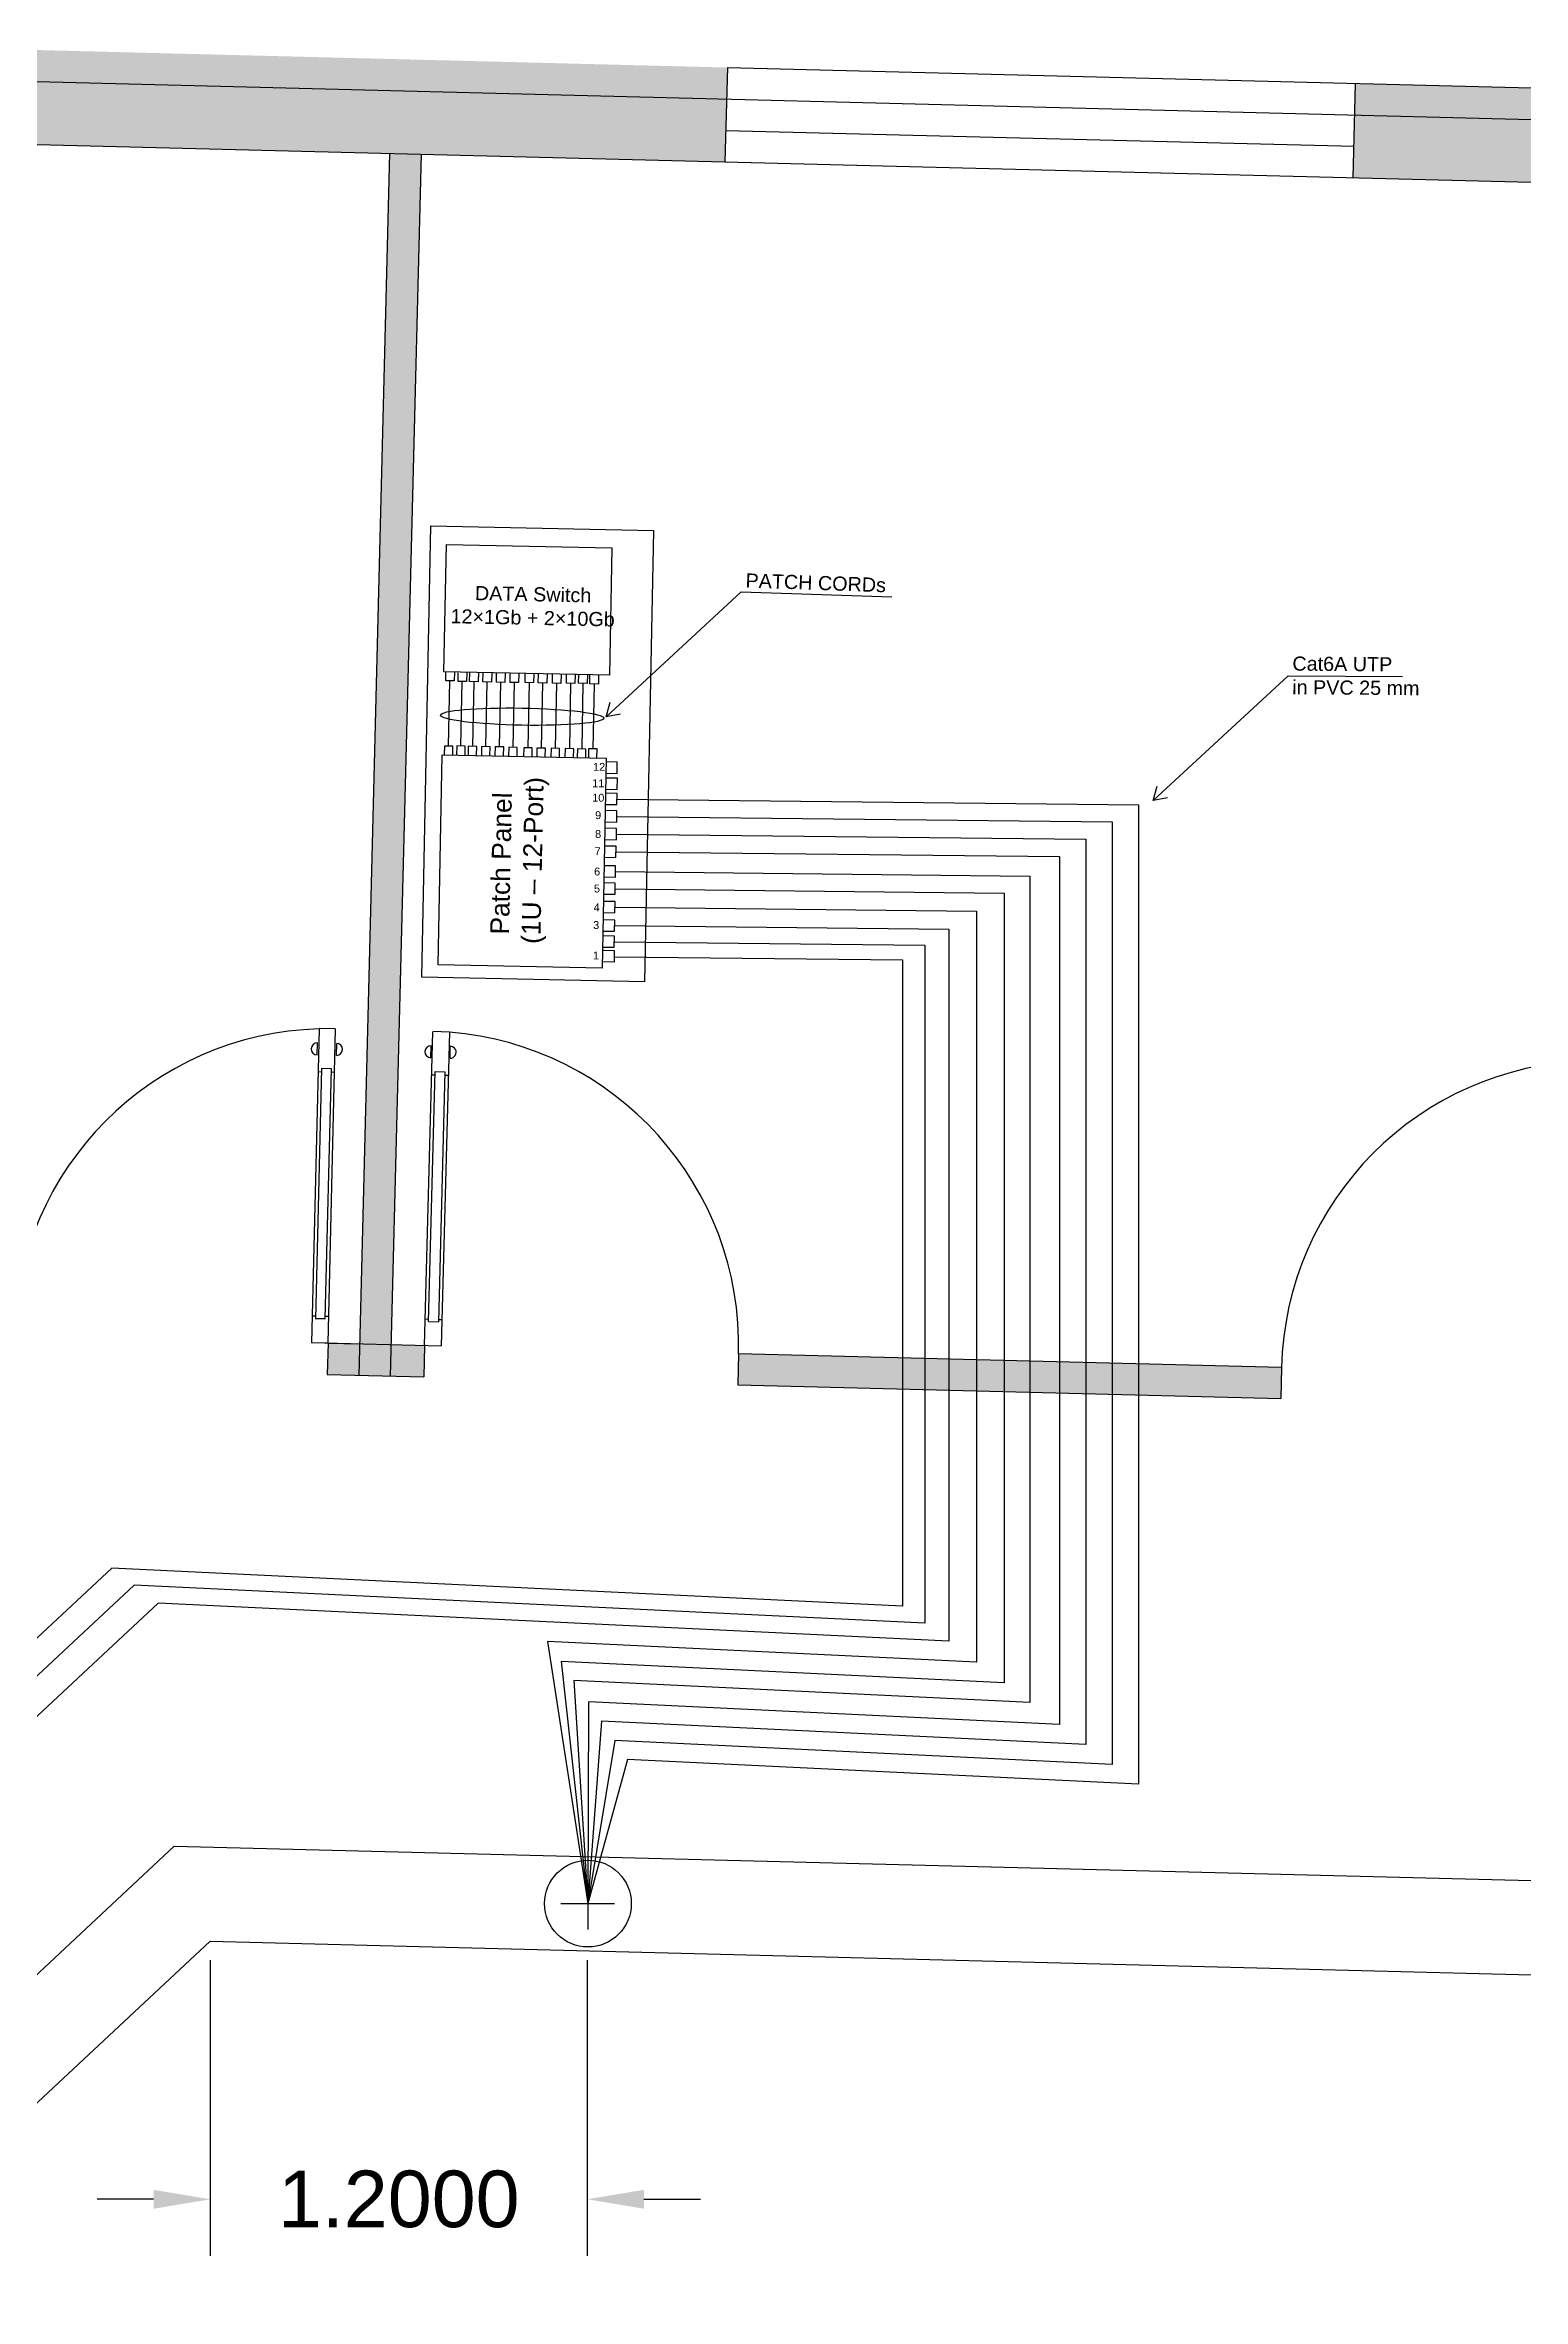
# Model space of a CAD drawing. Header units: metres. Extents: x -98 to 909, y -67 to 255.
# Drawn here: x 236.66 to 241.36, y 210.04 to 217.21 of the extents above; entities that cross this region are included whole.
import ezdxf

# ---------------------------------------------------------------- set-up
doc = ezdxf.new("R2010")
doc.units = ezdxf.units.M
doc.header["$MEASUREMENT"] = 0
doc.linetypes.add('ACAD_ISO06W100', pattern=[36, 24, -3, 0, -3, 0, -3, 0, -3])
doc.linetypes.add('BORDER2', pattern=[0.875, 0.25, -0.125, 0.25, -0.125, 0, -0.125])
for name, color, linetype in [('bo', 7, 'Continuous'), ('Data', 140, 'Continuous'), ('Data Cables', 140, 'Continuous'), ('تكييف', 50, 'Continuous'), ('خط الحرائق', 30, 'BORDER2')]:
    doc.layers.add(name, color=color, linetype=linetype)
doc.styles.get("Standard").update_dxf_attribs({"font": 'arial.ttf'})
doc.dimstyles.get("Standard").update_dxf_attribs({"dimtxt": 0.18, "dimasz": 0.18, "dimexe": 0.18, "dimexo": 0.0625, "dimgap": 0.09, "dimtad": 0, "dimtih": 1, "dimtoh": 1, "dimdec": 4, "dimzin": 0, "dimdsep": 46, "dimtxsty": 'Standard', "dimcen": 0.09, "dimadec": 0, "dimazin": 0, "dimtfac": 1, "dimtdec": 4, "dimtofl": 0, "dimtmove": 0, "dimatfit": 3, "dimfxl": 1, "dimtolj": 1, "dimtzin": 0, "dimarcsym": 0})

# ---------------------------------------------------------------- blocks, each defined once
blk = doc.blocks.new('*D53')
at = {"layer": 'Defpoints', "color": 0, "transparency": 16777216}
for p in [(237.1841, 211.1823), (238.3841, 211.1823), (238.3841, 210.3597)]:
    blk.add_point(p, dxfattribs=at)
at = {"layer": 'تكييف', "color": 0, "lineweight": -2, "transparency": 16777216}
for p, q in [((237.1841, 211.1198), (237.1841, 210.1797)), ((238.3841, 211.1198), (238.3841, 210.1797)), ((237.0041, 210.3597), (236.8241, 210.3597)), ((238.5641, 210.3597), (238.7441, 210.3597))]:
    blk.add_line(p, q, dxfattribs=at)
at = {"layer": 'تكييف', "color": 0, "transparency": 16777216}
for points in [[(237.0041, 210.3897), (237.0041, 210.3297), (237.1841, 210.3597)], [(238.5641, 210.3897), (238.5641, 210.3297), (238.3841, 210.3597)]]:
    blk.add_solid(points, dxfattribs=at)
at = {"layer": 'تكييف', "color": 0, "transparency": 16777216, "insert": (237.7841, 210.3597), "char_height": 0.18, "attachment_point": 5}
blk.add_mtext('\\A1;1.2000', dxfattribs=at)

msp = doc.modelspace()

# ---------------------------------------------------------------- hatches: boundary and pattern name
at = {"layer": 'bo'}
h = msp.add_hatch(color=256, dxfattribs=at)
h.paths.add_polyline_path([(235.20373, 209.33412), (235.00282, 209.54949), (233.35762, 208.01268), (233.55763, 207.79957)])
h.paths.add_polyline_path([(234.49891, 211.14529), (234.43055, 211.21828), (233.79212, 210.62029), (233.8603, 210.54715)])
h.paths.add_polyline_path([(235.31109, 211.90601), (235.24602, 211.97548), (235.24276, 211.97903), (235.01891, 211.76936), (235.08727, 211.69638)])
h.paths.add_polyline_path([(232.57247, 214.67384), (232.49933, 214.60565), (235.0919, 211.83772), (235.16488, 211.90608)])
h.paths.add_polyline_path([(231.61672, 213.78286), (231.41215, 214.00229), (230.99865, 213.61682), (231.20322, 213.39738)])
h.paths.add_polyline_path([(232.97618, 215.0502), (232.77161, 215.26963), (231.86496, 214.42442), (232.06953, 214.20499)])
h.paths.add_polyline_path([(234.3588, 216.33912), (234.15423, 216.55856), (233.22443, 215.69176), (233.429, 215.47232)])
edge = h.paths.add_edge_path()
edge.add_line((236.49007, 213.0103), (236.5569, 213.00861))
edge.add_line((236.5569, 213.00861), (236.55943, 213.10857))
edge.add_line((236.55943, 213.10857), (236.45163, 213.1113))
edge.add_line((236.45163, 213.1113), (235.82705, 212.5263))
edge.add_arc((235.24602, 211.97548), 0.80062, 42.601962, 43.470949, ccw=False)
edge.add_line((235.83534, 212.51742), (235.8954, 212.4533))
edge.add_line((235.8954, 212.4533), (236.49007, 213.0103))
h.paths.add_polyline_path([(238.8298, 217.14058), (236.00788, 217.21203), (236.00028, 216.91212), (238.8222, 216.84068)])
h = msp.add_hatch(color=256, dxfattribs=at)
h.paths.add_polyline_path([(237.85492, 216.86517), (237.75496, 216.8677), (237.65908, 213.08073), (237.75904, 213.0782)])
h.paths.add_polyline_path([(237.86589, 213.0755), (237.75904, 213.0782), (237.75651, 212.97823), (237.86336, 212.97553)])
h.paths.add_polyline_path([(237.75904, 213.0782), (237.65908, 213.08073), (237.65654, 212.98076), (237.75651, 212.97823)])
h.paths.add_polyline_path([(237.65908, 213.08073), (237.5591, 213.08315), (237.55658, 212.9833), (237.65654, 212.98076)])
h.paths.add_polyline_path([(240.59331, 213.00644), (238.86557, 213.05019), (238.86304, 212.95022), (240.59078, 212.90647)])
h.paths.add_polyline_path([(241.89749, 212.97342), (241.69296, 212.9786), (241.59299, 212.98102), (241.59057, 212.88116), (241.89496, 212.87345)])
h.paths.add_polyline_path([(241.80559, 213.476), (241.70309, 213.37846), (241.69296, 212.9786), (241.79293, 212.97607)])
h.paths.add_polyline_path([(241.88881, 216.76303), (241.78884, 216.76556), (241.70309, 213.37846), (241.80559, 213.476)])
h.paths.add_polyline_path([(242.86577, 217.03839), (240.82916, 217.08996), (240.82156, 216.79005), (242.85818, 216.73849)])
h.paths.add_polyline_path([(245.47957, 216.97222), (244.86513, 216.98777), (244.85754, 216.68787), (245.17239, 216.6799)])
h.paths.add_polyline_path([(246.16471, 216.95487), (245.47957, 216.97222), (245.17239, 216.6799), (245.85722, 216.66256), (245.74838, 212.36394), (246.04828, 212.35634), (246.05082, 212.45631)])
h.paths.add_polyline_path([(246.02297, 211.35666), (245.72307, 211.36426), (245.72054, 211.26429), (244.52175, 211.29464), (244.51416, 210.99474), (246.01285, 210.95679)])

# ---------------------------------------------------------------- linework, layer by layer
for p, q in [((234.9242, 217.13943), (244.99402, 216.88448)), ((238.8298, 217.14058), (238.8222, 216.84068)), ((238.8298, 217.14058), (244.86513, 216.98777)), ((240.82156, 216.79005), (240.82916, 217.08996)), ((235.00061, 216.93743), (245.85722, 216.66256)), ((238.82474, 216.94064), (240.82409, 216.89002)), ((237.75496, 216.8677), (237.65654, 212.98076)), ((237.85492, 216.86517), (237.75651, 212.97823)), ((237.53049, 214.08274), (237.50633, 213.08443)), ((237.5833, 214.08286), (237.53045, 214.08414)), ((237.5591, 213.08315), (237.58327, 214.08147)), ((237.89231, 214.07504), (237.94516, 214.07364)), ((237.52416, 213.99995), (237.52508, 214.03809)), ((237.58559, 213.99847), (237.58651, 214.03661)), ((237.86589, 213.07539), (237.89227, 214.07364)), ((237.88576, 213.99087), (237.88676, 214.02901)), ((237.94504, 214.07225), (237.91866, 213.07399)), ((237.94718, 213.98924), (237.94819, 214.02738)), ((237.53799, 213.95632), (237.51874, 213.16073)), ((237.53773, 213.94527), (237.52717, 213.94553)), ((237.56966, 213.95555), (237.53799, 213.95632)), ((237.5504, 213.15997), (237.56966, 213.95555)), ((237.57995, 213.94425), (237.56939, 213.9445)), ((237.87846, 213.15166), (237.89949, 213.9472)), ((237.88865, 213.93643), (237.8992, 213.93615)), ((237.89949, 213.9472), (237.93116, 213.94636)), ((237.93116, 213.94636), (237.91013, 213.15082)), ((237.93086, 213.93532), (237.94142, 213.93504)), ((237.51893, 213.16862), (237.50837, 213.16887)), ((237.5504, 213.15997), (237.51874, 213.16073)), ((237.56115, 213.16759), (237.55059, 213.16785)), ((237.86812, 213.15982), (237.87867, 213.15954)), ((237.87846, 213.15166), (237.91013, 213.15082)), ((237.91034, 213.15871), (237.92089, 213.15843)), ((237.50633, 213.0846), (237.91866, 213.07416)), ((237.5591, 213.08315), (237.50633, 213.08443)), ((237.5591, 213.08315), (237.55658, 212.9833)), ((237.5591, 213.08315), (237.65908, 213.08073)), ((237.86589, 213.0755), (237.86336, 212.97553)), ((238.86557, 213.05019), (238.86304, 212.95022)), ((238.86557, 213.05019), (240.59331, 213.00644)), ((240.59328, 213.00522), (240.59078, 212.90647)), ((237.55658, 212.9833), (237.86336, 212.97553)), ((238.86304, 212.95022), (240.59078, 212.90647)), ((233.35762, 208.01268), (237.06922, 211.48333)), ((237.06922, 211.48333), (245.72054, 211.26429)), ((233.55763, 207.79957), (237.18414, 211.18032)), ((237.18414, 211.18032), (246.76261, 210.93781))]:
    msp.add_line(p, q, dxfattribs=at)
for centre, radius, start, end in [((237.5591, 213.08315), 1, 91.639501, 178.613384), ((237.52462, 214.01902), 0.01908, 88.613384, 268.613384), ((237.58605, 214.01754), 0.01908, 268.613384, 88.613384), ((237.88626, 214.00994), 0.01908, 88.485917, 268.485917), ((237.86589, 213.07539), 1, 358.485917, 85.4598), ((237.94768, 214.00831), 0.01908, 268.485917, 88.485917), ((241.59299, 212.98102), 1, 91.639501, 178.613384)]:
    msp.add_arc(centre, radius, start, end, dxfattribs=at)
at = {"layer": 'Data'}
for p, q in [((237.93353, 215.18987), (237.93402, 215.2173)), ((237.96067, 215.18922), (237.93353, 215.18987)), ((237.9613, 215.21771), (237.96067, 215.18922)), ((237.97273, 215.18791), (237.97323, 215.21535)), ((237.99988, 215.18727), (237.97273, 215.18791)), ((238.00051, 215.21575), (237.99988, 215.18727)), ((238.00957, 215.18739), (238.01007, 215.21482)), ((238.03672, 215.18674), (238.00957, 215.18739)), ((238.03735, 215.21523), (238.03672, 215.18674)), ((238.05201, 215.18621), (238.0525, 215.21364)), ((238.07915, 215.18556), (238.05201, 215.18621)), ((238.07978, 215.21405), (238.07915, 215.18556)), ((238.095, 215.18525), (238.0955, 215.21269)), ((238.12215, 215.18461), (238.095, 215.18525)), ((238.12278, 215.21309), (238.12215, 215.18461)), ((238.13808, 215.18493), (238.13858, 215.21237)), ((238.16523, 215.18429), (238.13808, 215.18493)), ((238.16586, 215.21277), (238.16523, 215.18429)), ((238.18613, 215.18422), (238.18662, 215.21166)), ((238.21327, 215.18358), (238.18613, 215.18422)), ((238.2139, 215.21206), (238.21327, 215.18358)), ((238.22804, 215.18337), (238.22854, 215.21081)), ((238.25519, 215.18273), (238.22804, 215.18337)), ((238.25582, 215.21121), (238.25519, 215.18273)), ((238.27295, 215.1822), (238.27344, 215.20964)), ((238.30009, 215.18155), (238.27295, 215.1822)), ((238.30072, 215.21004), (238.30009, 215.18155)), ((238.31745, 215.18241), (238.31795, 215.20984)), ((238.3446, 215.18176), (238.31745, 215.18241)), ((238.34523, 215.21024), (238.3446, 215.18176)), ((238.35654, 215.18194), (238.35703, 215.20938)), ((238.38368, 215.1813), (238.35654, 215.18194)), ((238.38431, 215.20978), (238.38368, 215.1813)), ((238.39202, 215.18001), (238.39252, 215.20744)), ((238.41917, 215.17936), (238.39202, 215.18001)), ((238.4198, 215.20784), (238.41917, 215.17936)), ((237.9293, 214.98238), (237.92859, 214.95494)), ((237.95644, 214.98184), (237.9293, 214.98238)), ((237.95583, 214.95335), (237.95644, 214.98184)), ((237.96855, 214.98262), (237.96785, 214.95519)), ((237.9957, 214.98208), (237.96855, 214.98262)), ((237.99509, 214.9536), (237.9957, 214.98208)), ((238.00538, 214.98154), (238.00468, 214.95411)), ((238.03253, 214.981), (238.00538, 214.98154)), ((238.03192, 214.95252), (238.03253, 214.981)), ((238.04782, 214.98087), (238.04712, 214.95344)), ((238.07497, 214.98033), (238.04782, 214.98087)), ((238.07436, 214.95185), (238.07497, 214.98033)), ((238.09082, 214.97995), (238.09012, 214.95252)), ((238.11797, 214.97942), (238.09082, 214.97995)), ((238.11736, 214.95093), (238.11797, 214.97942)), ((238.13387, 214.9784), (238.13317, 214.95096)), ((238.16102, 214.97786), (238.13387, 214.9784)), ((238.16041, 214.94938), (238.16102, 214.97786)), ((238.1819, 214.97701), (238.1812, 214.94958)), ((238.20905, 214.97648), (238.1819, 214.97701)), ((238.20844, 214.94799), (238.20905, 214.97648)), ((238.22382, 214.97604), (238.22311, 214.94861)), ((238.25096, 214.9755), (238.22382, 214.97604)), ((238.25035, 214.94702), (238.25096, 214.9755)), ((238.26873, 214.97525), (238.26803, 214.94782)), ((238.29587, 214.97472), (238.26873, 214.97525)), ((238.29527, 214.94623), (238.29587, 214.97472)), ((238.31364, 214.97446), (238.31293, 214.94703)), ((238.34078, 214.97392), (238.31364, 214.97446)), ((238.34017, 214.94544), (238.34078, 214.97392)), ((238.3527, 214.97322), (238.352, 214.94579)), ((238.37985, 214.97268), (238.3527, 214.97322)), ((238.37924, 214.9442), (238.37985, 214.97268)), ((238.38824, 214.97361), (238.38754, 214.94618)), ((238.41539, 214.97307), (238.38824, 214.97361)), ((238.41478, 214.94459), (238.41539, 214.97307)), ((238.44176, 214.89604), (238.47897, 214.89543)), ((238.4795, 214.93089), (238.44366, 214.93163)), ((238.48007, 214.87962), (238.44423, 214.88036)), ((238.47897, 214.89543), (238.4795, 214.93089)), ((238.47954, 214.84415), (238.48007, 214.87962)), ((238.44116, 214.79665), (238.47837, 214.79604)), ((238.44233, 214.84476), (238.47954, 214.84415)), ((238.4789, 214.8315), (238.44306, 214.83224)), ((238.47837, 214.79604), (238.4789, 214.8315)), ((238.44055, 214.7412), (238.47777, 214.74059)), ((238.47737, 214.71988), (238.44153, 214.72062)), ((238.47829, 214.77605), (238.44246, 214.77679)), ((238.47684, 214.68442), (238.47737, 214.71988)), ((238.47777, 214.74059), (238.47829, 214.77605)), ((238.43963, 214.68503), (238.47684, 214.68442)), ((238.47561, 214.66363), (238.43977, 214.66437)), ((238.47509, 214.62817), (238.47561, 214.66363)), ((238.43787, 214.62878), (238.47509, 214.62817)), ((238.47412, 214.60088), (238.43828, 214.60162)), ((238.47359, 214.56542), (238.47412, 214.60088)), ((238.43537, 214.51127), (238.47258, 214.51066)), ((238.43638, 214.56603), (238.47359, 214.56542)), ((238.47311, 214.54613), (238.43727, 214.54687)), ((238.47258, 214.51066), (238.47311, 214.54613)), ((238.43463, 214.4526), (238.47184, 214.45199)), ((238.47237, 214.48745), (238.43653, 214.4882)), ((238.47184, 214.45199), (238.47237, 214.48745)), ((238.43388, 214.39393), (238.47109, 214.39332)), ((238.47025, 214.37775), (238.43441, 214.37849)), ((238.47162, 214.42879), (238.43578, 214.42953)), ((238.46972, 214.34228), (238.47025, 214.37775)), ((238.47109, 214.39332), (238.47162, 214.42879)), ((238.43251, 214.34289), (238.46972, 214.34228)), ((238.43325, 214.29647), (238.47046, 214.29586)), ((238.47099, 214.33132), (238.43515, 214.33207)), ((238.47046, 214.29586), (238.47099, 214.33132))]:
    msp.add_line(p, q, dxfattribs=at)
at = {"layer": 'Data', "color": 11, "true_color": 0xf27172}
msp.add_lwpolyline([(237.88636, 215.68242), (238.59525, 215.66815), (238.56634, 214.23242), (237.85745, 214.24669)], close=True, dxfattribs=at)
at = {"layer": 'Data'}
for points in [[(237.93573, 215.62347), (238.4624, 215.61233), (238.45455, 215.2075), (237.92788, 215.21865)], [(237.92178, 214.95433), (238.44371, 214.94418), (238.43174, 214.27606), (237.90981, 214.28621)]]:
    msp.add_lwpolyline(points, close=True, dxfattribs=at)
at = {"layer": 'Data Cables'}
for p, q in [((237.94287, 214.98211), (237.9471, 215.18955)), ((237.98212, 214.98235), (237.98631, 215.18759)), ((238.02315, 215.18707), (238.01895, 214.98127)), ((238.0614, 214.9806), (238.06558, 215.18589)), ((238.10439, 214.97968), (238.10857, 215.18493)), ((238.15166, 215.18461), (238.14745, 214.97813)), ((238.19548, 214.97675), (238.1997, 215.1839)), ((238.24162, 215.18305), (238.23739, 214.97577)), ((238.28652, 215.18188), (238.2823, 214.97498)), ((238.33102, 215.18208), (238.32721, 214.97419)), ((238.37011, 215.18162), (238.36628, 214.97295)), ((238.4056, 215.17968), (238.40182, 214.97361)), ((238.47825, 214.81377), (240.13783, 214.7956)), ((240.13783, 214.7956), (240.13783, 211.67992)), ((238.47764, 214.75832), (240.05477, 214.74105)), ((240.05477, 214.74105), (240.05477, 211.74253)), ((238.47672, 214.70216), (239.97063, 214.6858)), ((239.97063, 214.6858), (239.97063, 211.80595)), ((238.47246, 214.58316), (239.79232, 214.5687)), ((238.47496, 214.6459), (239.88635, 214.63045)), ((239.88635, 214.63045), (239.88635, 211.86948)), ((238.47246, 214.5284), (239.71031, 214.51484)), ((239.71031, 214.51484), (239.71031, 212.00217)), ((239.79232, 214.5687), (239.79232, 211.94035)), ((238.47172, 214.46973), (239.62242, 214.45712)), ((239.62242, 214.45712), (239.62242, 212.06842)), ((238.47097, 214.41106), (239.53454, 214.39941)), ((239.53454, 214.39941), (239.53454, 212.13466)), ((238.4696, 214.36002), (239.45807, 214.34919)), ((238.47032, 214.31235), (239.38669, 214.30232)), ((239.38669, 214.30232), (239.38669, 212.24611)), ((239.45807, 214.34919), (239.45807, 212.1923)), ((236.87083, 212.36732), (232.62887, 208.41119)), ((239.38669, 212.24611), (236.87083, 212.36732)), ((236.94221, 212.31351), (232.76276, 208.41568)), ((239.45807, 212.1923), (236.94221, 212.31351)), ((237.01868, 212.25587), (232.89838, 208.41321)), ((239.53454, 212.13466), (237.01868, 212.25587)), ((239.62242, 212.06842), (238.25698, 212.1342)), ((238.25698, 212.1342), (238.38534, 211.30026)), ((239.71031, 212.00217), (238.30055, 212.07009)), ((238.30055, 212.07009), (238.38534, 211.30026)), ((239.79232, 211.94035), (238.3412, 212.01027)), ((238.3412, 212.01027), (238.38534, 211.30026)), ((238.38781, 211.94168), (238.38604, 211.3088)), ((239.88635, 211.86948), (238.38781, 211.94168)), ((238.42959, 211.8802), (238.38604, 211.30026)), ((239.97063, 211.80595), (238.42959, 211.8802)), ((238.47131, 211.81882), (238.38604, 211.30026)), ((240.05477, 211.74253), (238.47131, 211.81882)), ((238.51248, 211.75823), (238.38604, 211.30026)), ((240.13783, 211.67992), (238.51248, 211.75823))]:
    msp.add_line(p, q, dxfattribs=at)
at = {"layer": 'Data Cables', "color": 9, "true_color": 0xc7c8ca}
msp.add_ellipse((238.1767, 215.07576), major_axis=(0.26011, -0.00466), ratio=0.1048609, dxfattribs=at)
at = {"layer": 'تكييف'}
for p, q in [((238.38604, 211.39973), (238.38604, 211.21786)), ((238.3, 211.30026), (238.47067, 211.30026))]:
    msp.add_line(p, q, dxfattribs=at)
msp.add_circle((238.38604, 211.30026), 0.13799, dxfattribs=at)
at = {"layer": 'خط الحرائق', "color": 9, "linetype": 'ACAD_ISO06W100', "lineweight": 25, "true_color": 0xc7c8ca}
for p, q in [((238.44421, 215.07572), (238.45651, 215.12142)), ((240.18469, 214.80919), (240.19698, 214.85489))]:
    msp.add_line(p, q, dxfattribs=at)
for points in [[(238.48961, 215.08422), (238.44421, 215.07572), (238.874, 215.47246), (239.35335, 215.45718)], [(240.23008, 214.81769), (240.18469, 214.80919), (240.61448, 215.20593), (240.97791, 215.20322)]]:
    msp.add_lwpolyline(points, dxfattribs=at)

# ---------------------------------------------------------------- texts
at = {"layer": 'Data', "attachment_point": 1}
for s, width, insert, char_height, rotation in [('\\pxqc;DATA Switch^J12×1Gb + 2×10Gb^I', 0.7272981, (237.84857, 215.49517), 0.045, 358.843979), ('\\pxqc;Patch Panel^J (1U – 12-Port)', 0.5709555, (238.07381, 214.324), 0.06, 88.843979)]:
    msp.add_mtext_dynamic_manual_height_columns(s, width=width, gutter_width=1, heights=[0], dxfattribs=dict(at, insert=insert, char_height=char_height, rotation=rotation))
at = {"layer": 'Data', "char_height": 0.025, "attachment_point": 1}
for s, insert in [('11', (238.39968, 214.87644)), ('12', (238.40235, 214.92872)), ('10', (238.39948, 214.83034)), ('9', (238.40878, 214.77501)), ('7', (238.40724, 214.66054)), ('8', (238.40878, 214.71521)), ('6', (238.40572, 214.5956)), ('5', (238.40521, 214.54153)), ('4', (238.40418, 214.48167)), ('3', (238.40265, 214.42555)), ('1', (238.40214, 214.32863))]:
    msp.add_mtext_dynamic_manual_height_columns(s, width=0.046026, gutter_width=1, heights=[0.03851], dxfattribs=dict(at, insert=insert))
at = {"layer": 'Data Cables', "color": 9, "true_color": 0xc7c8ca, "char_height": 0.045, "attachment_point": 1}
for s, insert, rotation in [('PATCH CORDs', (238.88852, 215.53182), 358.035469), ('Cat6A UTP\\Pin PVC 25 mm', (240.62804, 215.2673), 359.516046)]:
    msp.add_mtext_dynamic_manual_height_columns(s, width=0.4617775, gutter_width=1, heights=[0], dxfattribs=dict(at, insert=insert, rotation=rotation))

# ---------------------------------------------------------------- dimensions: what is measured, and where the dimension line sits
at = {"layer": 'تكييف'}
dim = msp.add_aligned_dim(p1=(237.18415, 211.18235), p2=(238.38415, 211.18235), distance=-0.82268, dimstyle='Standard', dxfattribs=at)
dim.commit()
dim.dimension.update_dxf_attribs({"geometry": '*D53', "text_midpoint": (237.78415, 210.35967)})

doc.saveas('drawing.dxf')
